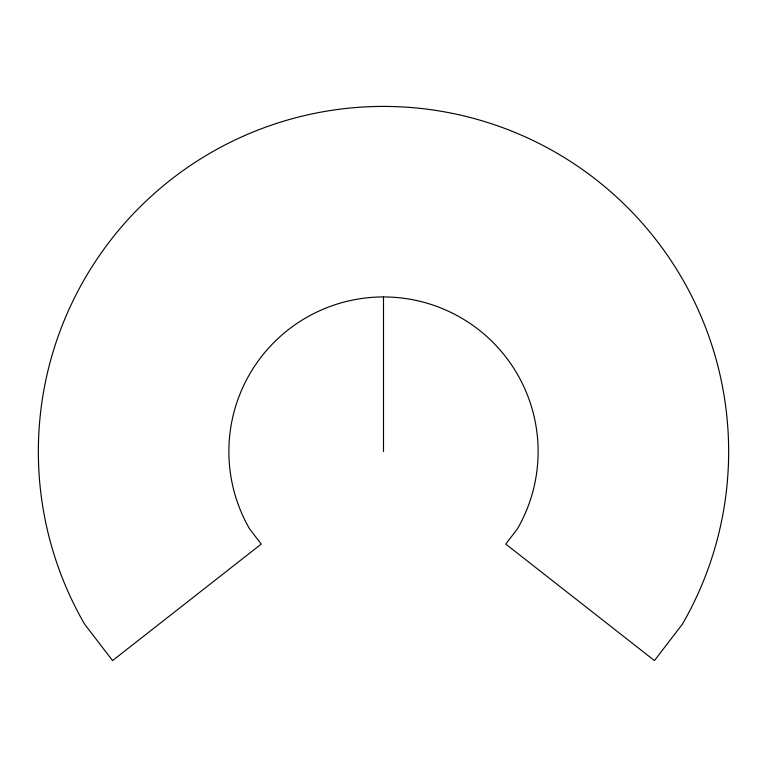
<?xml version="1.0" encoding="UTF-8"?>
<svg xmlns="http://www.w3.org/2000/svg" width="767" height="767" viewBox="0 0 767 767"><rect width="100%" height="100%" fill="white"/><g stroke="black" fill="none" stroke-linecap="round" stroke-linejoin="round"><path stroke-width="1.15" d="M383.5 296.944A154.627 154.627 0 0 0 249.591 528.885L261.25 544.081L112.548 660.579L84.591 624.146A345.15 345.15 0 0 1 383.5 106.421A345.15 345.15 0 0 1 682.409 624.146L654.452 660.579L505.75 544.081L517.409 528.885A154.627 154.627 0 0 0 383.5 296.944L383.5 451.571"/></g></svg>
